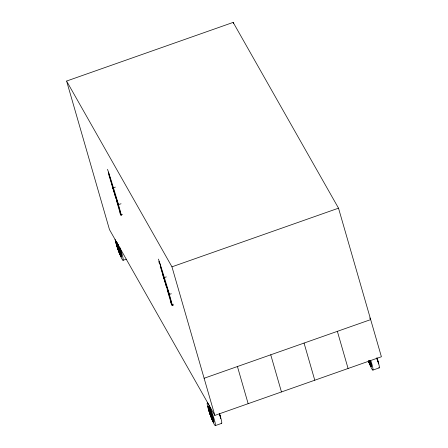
<?xml version="1.0" encoding="UTF-8"?>
<svg xmlns="http://www.w3.org/2000/svg" width="448" height="448" viewBox="0 0 448 448"><rect width="100%" height="100%" fill="white"/><g stroke="black" fill="none" stroke-linecap="round" stroke-linejoin="round"><path stroke-width="0.67" d="M118.804 250.538L117.835 247.895L119.006 250.824L118.804 250.152M210.112 413.067L210.549 413.454M211.014 415.89L210.09 412.877L210.392 413.392M211.327 415.901L211.271 415.593M66.601 81.054L233.162 22.4L338.514 208.174L381.399 356.754L214.838 415.408L109.486 229.634L66.601 81.054L171.954 266.829L214.838 415.408M123.082 260.31L126.252 259.19M171.954 266.829L338.514 208.174M204.12 378.263L370.675 319.609L369.734 317.946M215.309 425.6L221.642 423.371M372.893 370.104L379.226 367.875M115.377 187.118L113.417 187.718L113.837 191.705M121.044 203.784L118.429 204.579L112.224 186.413M122.45 214.407L121.139 214.805L108.679 174.384M166.298 276.909L164.338 277.508L164.758 281.495M171.31 293.77L169.35 294.37L162.932 275.542M173.37 304.198L172.06 304.595L160.205 266.179M172.099 305.519L173.404 305.122M210.112 413.218L211.232 416.119L210.941 414.82M211.131 415.962L211.053 415.19M118.048 247.873L117.858 247.582L117.953 248.192M118.91 250.359L119.095 250.611L119.05 250.141M211.036 415.447L211.182 415.738M210.93 415.604L211.075 415.934M118.21 247.856L118.322 248.158M118.014 247.766L118.16 248.097M118.703 250.309L118.849 250.645M210.549 413.37L210.795 414.042M210.37 413.302L210.526 413.689M210.952 415.694L210.358 414.142M118.322 248.074L118.44 248.433M118.143 248.007L118.44 248.752M118.569 250.012L118.726 250.398M210.678 413.661L210.924 414.389M210.515 413.627L210.666 414.047M118.283 248.332L118.854 249.956M118.423 249.654L118.58 250.074M210.666 414.008L210.963 414.848M210.543 414.131L210.801 414.882M118.586 248.713L118.966 249.827M118.569 248.752L118.698 249.099M118.558 249.564L118.199 248.478M118.423 249.693L118.009 248.455M210.952 414.378L211.193 415.117M211.047 414.742L211.226 415.363M210.235 413.745L210.381 414.17M118.815 249.452L118.916 249.782M158.794 261.509L159.398 263.508M166.37 286.815L159.37 261.895M167.143 289.464L171.209 303.391M115.836 198.352L108.45 172.105M116.418 200.34L120.288 213.601M337.366 331.341L348.085 368.486M233.162 22.4L233.52 23.638M304.052 343.067L314.776 380.212M270.743 354.799L281.462 391.944M237.429 366.531L248.153 403.676M210.14 413.398L210.269 413.801M118.826 249.894L118.95 250.303M118.037 248.511L117.835 247.654M210.291 413.213L210.358 413.538M210.084 413.129L210.179 413.482M118.91 250.219L119.028 250.751M107.509 169.322A26.55 0.689 73.1 0 1 118.16 203.65A26.55 0.689 73.1 0 1 119.93 212.615M158.424 259.112A26.55 0.689 73.1 0 1 169.215 293.91A26.55 0.689 73.1 0 1 170.654 301.846M119.778 247.302A12.018 1.221 70.6 0 1 123.234 259.851A12.018 1.221 70.6 0 1 119.538 253.674A12.018 1.221 70.6 0 1 115.058 239.406M117.37 243.292A8.322 0.846 70.6 0 1 121.649 256.34A8.322 0.846 70.6 0 1 117.762 248.735A8.322 0.846 70.6 0 1 116.771 242.116M376.958 357.834A12.018 1.221 70.6 0 1 378.795 367.618M371.011 361.234A12.018 1.221 70.6 0 1 372.826 370.115A12.018 1.221 70.6 0 1 368.407 361.032M376.992 358.137A8.322 0.846 70.6 0 1 378.034 361.743M378.314 363.059A8.322 0.846 70.6 0 1 378.403 363.927M370.054 360.584A8.322 0.846 70.6 0 1 371.358 366.727A8.322 0.846 70.6 0 1 368.553 361.239M369.992 360.506A7.952 0.806 70.6 0 1 371.235 366.374A7.952 0.806 70.6 0 1 368.553 361.133M376.93 358.064A7.952 0.806 70.6 0 1 377.317 359.313M377.496 359.901A7.952 0.806 70.6 0 1 377.798 361.01M377.922 361.508A7.952 0.806 70.6 0 1 378.19 362.768M369.286 361.217A3.478 0.353 70.6 0 1 368.536 360.763M377.037 359.083A3.478 0.353 70.6 0 1 377.031 359.593M369.925 360.433A7.582 0.773 70.6 0 1 371.112 366.027A7.582 0.773 70.6 0 1 368.558 361.026M377.054 358.59A7.582 0.773 70.6 0 1 377.692 360.797M219.38 413.325A12.018 1.221 70.6 0 1 221.217 423.108M219.414 413.633A8.322 0.846 70.6 0 1 220.735 418.555M219.346 413.554A7.952 0.806 70.6 0 1 220.343 417.004M219.341 414.025A3.478 0.353 70.6 0 1 219.458 414.574M219.285 413.482A7.582 0.773 70.6 0 1 219.654 414.674M220.231 416.763A7.582 0.773 70.6 0 1 220.483 417.967M116.385 244.009A7.952 0.806 70.6 0 0 121.145 256.407A7.952 0.806 70.6 0 0 118.81 246.826A7.952 0.806 70.6 0 0 116.385 244.009M117.382 246.988A3.478 0.353 70.6 0 0 119.465 252.409A3.478 0.353 70.6 0 0 118.446 248.22A3.478 0.353 70.6 0 0 117.382 246.988M116.491 244.244A7.582 0.773 70.6 0 0 121.033 256.066A7.582 0.773 70.6 0 0 118.81 246.932A7.582 0.773 70.6 0 0 116.491 244.244M207.687 406.599A12.018 1.221 70.6 0 0 214.883 425.342A12.018 1.221 70.6 0 0 211.361 410.861A12.018 1.221 70.6 0 0 207.687 406.599M208.499 409.069A8.322 0.846 70.6 0 0 213.483 422.038A8.322 0.846 70.6 0 0 211.042 412.014A8.322 0.846 70.6 0 0 208.499 409.069M208.611 409.304A7.952 0.806 70.6 0 0 213.371 421.702A7.952 0.806 70.6 0 0 211.036 412.121A7.952 0.806 70.6 0 0 208.611 409.304M209.614 412.278A3.478 0.353 70.6 0 0 211.691 417.698A3.478 0.353 70.6 0 0 210.672 413.51A3.478 0.353 70.6 0 0 209.614 412.278M208.723 409.539A7.582 0.773 70.6 0 0 213.259 421.361A7.582 0.773 70.6 0 0 211.036 412.227A7.582 0.773 70.6 0 0 208.723 409.539"/></g></svg>
